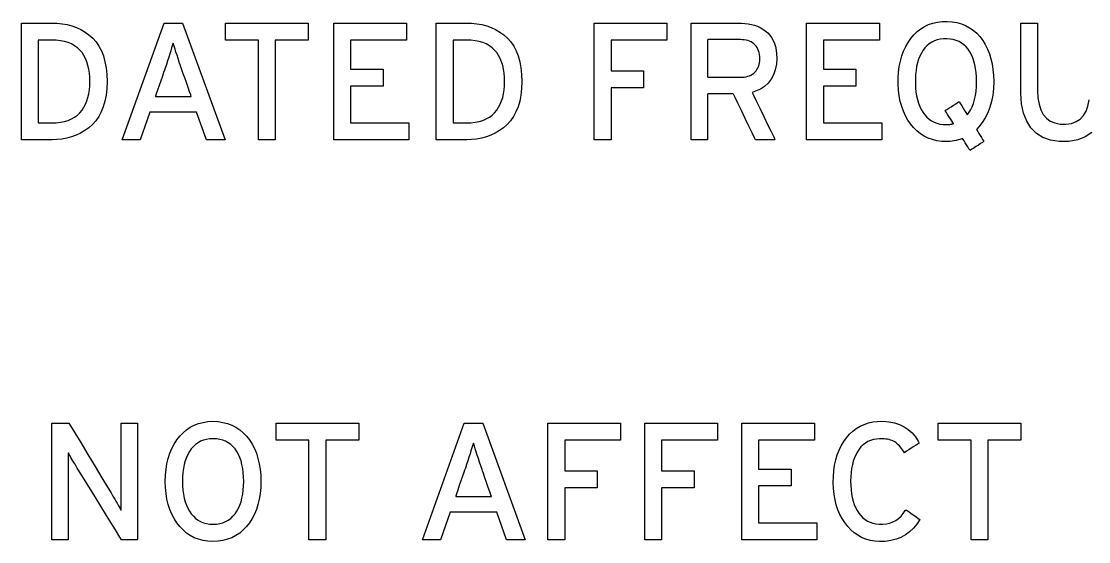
# Model space of a CAD drawing. Extents: x 1 to 47.7, y 0.2 to 35.
# Drawn here: x 5.181 to 7.584, y 21.796 to 22.967 of the extents above; entities that cross this region are included whole.
import ezdxf

# ---------------------------------------------------------------- set-up
doc = ezdxf.new("R2010")
doc.units = 0
doc.header["$MEASUREMENT"] = 0
doc.layers.add('7_0_____DWG', color=7, linetype='CONTINUOUS')

msp = doc.modelspace()

# ---------------------------------------------------------------- linework, layer by layer
at = {"layer": '7_0_____DWG'}
for points in [[(5.374, 22.8312), (5.3733, 22.8154), (5.3716, 22.8007), (5.369, 22.787), (5.3653, 22.7744), (5.3607, 22.7628), (5.3551, 22.7523), (5.3485, 22.7428), (5.3408, 22.7344), (5.3324, 22.727), (5.3234, 22.7206), (5.3141, 22.715), (5.3042, 22.7103), (5.2939, 22.7065), (5.2832, 22.7036), (5.272, 22.7015), (5.2604, 22.7003), (5.25, 22.7), (5.2466, 22.7), (5.2389, 22.7), (5.2284, 22.7), (5.2163, 22.7), (5.2042, 22.7), (5.1933, 22.7), (5.1852, 22.7), (5.181, 22.7), (5.1808, 22.7053), (5.1808, 22.7281), (5.1808, 22.7641), (5.1808, 22.808), (5.1808, 22.8544), (5.1808, 22.8983), (5.1808, 22.9342), (5.1808, 22.9571), (5.181, 22.9624), (5.1852, 22.9624), (5.1933, 22.9624), (5.2042, 22.9624), (5.2163, 22.9624), (5.2284, 22.9624), (5.2389, 22.9624), (5.2466, 22.9624), (5.25, 22.9624), (5.2606, 22.9622), (5.2724, 22.9611), (5.2838, 22.9592), (5.2946, 22.9563), (5.305, 22.9526), (5.3149, 22.948), (5.3242, 22.9425), (5.3331, 22.9362), (5.3415, 22.9289), (5.3489, 22.9204), (5.3554, 22.9108), (5.361, 22.9002), (5.3655, 22.8886), (5.3691, 22.8758), (5.3717, 22.862), (5.3733, 22.8471)], [(6.3078, 22.8312), (6.3071, 22.8154), (6.3055, 22.8007), (6.3028, 22.787), (6.2992, 22.7744), (6.2945, 22.7628), (6.2889, 22.7523), (6.2823, 22.7428), (6.2747, 22.7344), (6.2662, 22.727), (6.2573, 22.7206), (6.2479, 22.715), (6.2381, 22.7103), (6.2278, 22.7065), (6.2171, 22.7036), (6.2059, 22.7015), (6.1943, 22.7003), (6.1839, 22.7), (6.1805, 22.7), (6.1728, 22.7), (6.1622, 22.7), (6.1502, 22.7), (6.138, 22.7), (6.1272, 22.7), (6.119, 22.7), (6.1149, 22.7), (6.1147, 22.7053), (6.1147, 22.7281), (6.1147, 22.7641), (6.1147, 22.808), (6.1147, 22.8544), (6.1147, 22.8983), (6.1147, 22.9342), (6.1147, 22.9571), (6.1149, 22.9624), (6.119, 22.9624), (6.1272, 22.9624), (6.138, 22.9624), (6.1502, 22.9624), (6.1622, 22.9624), (6.1728, 22.9624), (6.1805, 22.9624), (6.1839, 22.9624), (6.1945, 22.9622), (6.2063, 22.9611), (6.2176, 22.9592), (6.2285, 22.9563), (6.2388, 22.9526), (6.2487, 22.948), (6.2581, 22.9425), (6.267, 22.9362), (6.2753, 22.9289), (6.2828, 22.9204), (6.2893, 22.9108), (6.2948, 22.9002), (6.2993, 22.8886), (6.3029, 22.8758), (6.3055, 22.862), (6.3071, 22.8471)], [(6.8818, 22.8839), (6.8809, 22.87), (6.8784, 22.8574), (6.8746, 22.8461), (6.8693, 22.8362), (6.8625, 22.8275), (6.8544, 22.8202), (6.8447, 22.8142), (6.8336, 22.8095), (6.8261, 22.8067), (6.8293, 22.8001), (6.8354, 22.7875), (6.8433, 22.7711), (6.8522, 22.7528), (6.861, 22.7345), (6.8689, 22.7184), (6.8747, 22.7063), (6.8776, 22.7003), (6.8769, 22.7), (6.8732, 22.7), (6.8674, 22.7), (6.8603, 22.7), (6.8527, 22.7), (6.8454, 22.7), (6.8393, 22.7), (6.8351, 22.7), (6.8338, 22.7), (6.8316, 22.7045), (6.8264, 22.7153), (6.8191, 22.7304), (6.8106, 22.7478), (6.8019, 22.7657), (6.794, 22.7821), (6.7877, 22.795), (6.784, 22.8026), (6.783, 22.8038), (6.7791, 22.8038), (6.7722, 22.8038), (6.7632, 22.8038), (6.7534, 22.8038), (6.7436, 22.8038), (6.7351, 22.8038), (6.7289, 22.8038), (6.7261, 22.8038), (6.726, 22.8012), (6.726, 22.792), (6.726, 22.7779), (6.726, 22.7609), (6.726, 22.7429), (6.726, 22.7259), (6.726, 22.7119), (6.726, 22.7026), (6.7259, 22.7), (6.7241, 22.7), (6.7201, 22.7), (6.7145, 22.7), (6.7082, 22.7), (6.7018, 22.7), (6.696, 22.7), (6.6915, 22.7), (6.689, 22.7), (6.6887, 22.703), (6.6887, 22.7222), (6.6887, 22.7549), (6.6887, 22.7963), (6.6887, 22.8415), (6.6887, 22.8856), (6.6887, 22.9237), (6.6887, 22.9509), (6.6887, 22.9623), (6.6921, 22.9624), (6.7026, 22.9624), (6.7181, 22.9624), (6.7365, 22.9624), (6.7558, 22.9624), (6.7738, 22.9624), (6.7885, 22.9624), (6.7979, 22.9624), (6.8023, 22.9624), (6.8101, 22.962), (6.8175, 22.9611), (6.8247, 22.9597), (6.8315, 22.9578), (6.8381, 22.9554), (6.8443, 22.9525), (6.8503, 22.9491), (6.8559, 22.9452), (6.8612, 22.9408), (6.866, 22.9357), (6.8701, 22.93), (6.8736, 22.9238), (6.8765, 22.917), (6.8788, 22.9096), (6.8804, 22.9016), (6.8814, 22.8931)], [(7.3702, 22.8313), (7.3695, 22.8154), (7.3678, 22.8004), (7.3651, 22.7863), (7.3614, 22.7731), (7.3567, 22.7608), (7.351, 22.7494), (7.3442, 22.7389), (7.3365, 22.7293), (7.3311, 22.7235), (7.3322, 22.7218), (7.3341, 22.7186), (7.3368, 22.7144), (7.3397, 22.7098), (7.3426, 22.7051), (7.3451, 22.701), (7.347, 22.6979), (7.348, 22.6964), (7.3474, 22.6959), (7.3448, 22.6942), (7.3406, 22.6915), (7.3356, 22.6882), (7.3302, 22.6847), (7.325, 22.6814), (7.3207, 22.6786), (7.3178, 22.6766), (7.3168, 22.676), (7.3161, 22.6772), (7.3143, 22.68), (7.3118, 22.6839), (7.309, 22.6884), (7.306, 22.693), (7.3033, 22.6973), (7.3012, 22.7006), (7.3, 22.7026), (7.298, 22.7022), (7.2939, 22.7009), (7.2898, 22.6997), (7.2856, 22.6986), (7.2813, 22.6977), (7.2769, 22.697), (7.2724, 22.6964), (7.2679, 22.696), (7.2632, 22.6958), (7.2531, 22.6963), (7.2423, 22.6978), (7.2321, 22.7003), (7.2225, 22.7037), (7.2135, 22.7081), (7.205, 22.7136), (7.1971, 22.7199), (7.1898, 22.7273), (7.1831, 22.7356), (7.1769, 22.7445), (7.1714, 22.754), (7.1668, 22.7642), (7.1629, 22.775), (7.1597, 22.7865), (7.1574, 22.7987), (7.1558, 22.8115), (7.155, 22.825), (7.155, 22.8389), (7.1559, 22.8523), (7.1576, 22.865), (7.16, 22.8772), (7.1632, 22.8887), (7.1672, 22.8995), (7.1719, 22.9097), (7.1774, 22.9193), (7.1837, 22.9283), (7.1905, 22.9364), (7.1978, 22.9436), (7.2058, 22.9498), (7.2143, 22.955), (7.2233, 22.9592), (7.233, 22.9625), (7.2433, 22.9649), (7.2541, 22.9662), (7.2655, 22.9665), (7.2767, 22.9656), (7.2873, 22.9637), (7.2973, 22.9609), (7.3068, 22.957), (7.3157, 22.9523), (7.324, 22.9465), (7.3318, 22.9398), (7.339, 22.9321), (7.3455, 22.9235), (7.3512, 22.9142), (7.3561, 22.9043), (7.3604, 22.8937), (7.3638, 22.8825), (7.3665, 22.8706), (7.3685, 22.8582), (7.3697, 22.845)], [(6.8434, 22.8828), (6.8432, 22.8877), (6.8426, 22.8922), (6.8418, 22.8965), (6.8406, 22.9005), (6.8391, 22.9041), (6.8373, 22.9075), (6.8352, 22.9105), (6.8328, 22.9133), (6.8301, 22.9158), (6.8271, 22.9181), (6.8239, 22.9201), (6.8204, 22.9218), (6.8167, 22.9231), (6.8127, 22.9241), (6.8085, 22.9249), (6.8041, 22.9253), (6.8001, 22.9254), (6.7964, 22.9254), (6.7882, 22.9254), (6.7769, 22.9254), (6.764, 22.9254), (6.751, 22.9254), (6.7394, 22.9254), (6.7306, 22.9254), (6.7262, 22.9254), (6.726, 22.9237), (6.726, 22.9163), (6.726, 22.9047), (6.726, 22.8906), (6.726, 22.8756), (6.726, 22.8615), (6.726, 22.8499), (6.726, 22.8425), (6.7262, 22.8408), (6.7306, 22.8408), (6.7394, 22.8408), (6.751, 22.8408), (6.764, 22.8408), (6.7769, 22.8408), (6.7882, 22.8408), (6.7964, 22.8408), (6.8001, 22.8408), (6.804, 22.8409), (6.8084, 22.8413), (6.8125, 22.842), (6.8164, 22.843), (6.8201, 22.8443), (6.8235, 22.8458), (6.8268, 22.8477), (6.8297, 22.8499), (6.8325, 22.8523), (6.835, 22.8551), (6.8371, 22.8581), (6.839, 22.8614), (6.8405, 22.8651), (6.8417, 22.8691), (6.8426, 22.8733), (6.8432, 22.8779)], [(7.3314, 22.8313), (7.3311, 22.8414), (7.3304, 22.8511), (7.3293, 22.8602), (7.3276, 22.8688), (7.3255, 22.8769), (7.323, 22.8844), (7.3199, 22.8915), (7.3164, 22.898), (7.3125, 22.904), (7.308, 22.9092), (7.3031, 22.9138), (7.2978, 22.9177), (7.292, 22.921), (7.2858, 22.9236), (7.2791, 22.9255), (7.272, 22.9268), (7.2645, 22.9274), (7.2568, 22.9272), (7.2496, 22.9263), (7.2428, 22.9247), (7.2365, 22.9225), (7.2305, 22.9196), (7.225, 22.916), (7.2199, 22.9118), (7.2153, 22.9069), (7.211, 22.9014), (7.2072, 22.8951), (7.2038, 22.8884), (7.201, 22.8811), (7.1986, 22.8733), (7.1966, 22.8649), (7.1952, 22.8561), (7.1942, 22.8468), (7.1937, 22.8369), (7.1937, 22.8267), (7.1941, 22.8169), (7.1951, 22.8075), (7.1965, 22.7987), (7.1984, 22.7904), (7.2007, 22.7826), (7.2036, 22.7753), (7.2069, 22.7684), (7.2107, 22.7621), (7.2149, 22.7562), (7.2195, 22.751), (7.2245, 22.7465), (7.23, 22.7427), (7.2359, 22.7396), (7.2422, 22.7372), (7.249, 22.7355), (7.2561, 22.7345), (7.2627, 22.7342), (7.265, 22.7343), (7.2671, 22.7343), (7.2692, 22.7345), (7.2712, 22.7347), (7.2732, 22.7349), (7.275, 22.7352), (7.2769, 22.7356), (7.2786, 22.736), (7.2792, 22.7366), (7.2778, 22.7387), (7.2755, 22.7424), (7.2726, 22.7471), (7.2694, 22.7522), (7.2663, 22.7571), (7.2636, 22.7614), (7.2617, 22.7645), (7.2609, 22.7658), (7.2619, 22.7664), (7.2648, 22.7683), (7.2692, 22.7712), (7.2743, 22.7745), (7.2797, 22.778), (7.2848, 22.7813), (7.2889, 22.784), (7.2915, 22.7857), (7.2922, 22.7861), (7.2932, 22.7844), (7.2953, 22.781), (7.2981, 22.7765), (7.3012, 22.7713), (7.3044, 22.7662), (7.3072, 22.7616), (7.3094, 22.7581), (7.3105, 22.7562), (7.3136, 22.7599), (7.3178, 22.7666), (7.3215, 22.7739), (7.3246, 22.7818), (7.3271, 22.7904), (7.329, 22.7997), (7.3304, 22.8095), (7.3312, 22.8201)], [(5.3352, 22.8312), (5.3349, 22.841), (5.3341, 22.8503), (5.3327, 22.8591), (5.3307, 22.8675), (5.3282, 22.8754), (5.3252, 22.8827), (5.3216, 22.8896), (5.3174, 22.8961), (5.3126, 22.902), (5.307, 22.9072), (5.3008, 22.9118), (5.2938, 22.9156), (5.2861, 22.9188), (5.2778, 22.9212), (5.2687, 22.9229), (5.259, 22.924), (5.25, 22.9243), (5.2485, 22.9243), (5.245, 22.9243), (5.2403, 22.9243), (5.2349, 22.9243), (5.2294, 22.9243), (5.2245, 22.9243), (5.2208, 22.9243), (5.219, 22.9243), (5.2189, 22.9205), (5.2189, 22.9043), (5.2189, 22.8788), (5.2189, 22.8477), (5.2189, 22.8147), (5.2189, 22.7836), (5.2189, 22.758), (5.2189, 22.7419), (5.219, 22.7381), (5.2208, 22.7381), (5.2245, 22.7381), (5.2294, 22.7381), (5.2349, 22.7381), (5.2403, 22.7381), (5.245, 22.7381), (5.2485, 22.7381), (5.25, 22.7381), (5.259, 22.7384), (5.2687, 22.7395), (5.2778, 22.7412), (5.2861, 22.7437), (5.2938, 22.7469), (5.3008, 22.7509), (5.307, 22.7555), (5.3126, 22.7609), (5.3174, 22.7669), (5.3216, 22.7733), (5.3252, 22.7801), (5.3282, 22.7875), (5.3307, 22.7953), (5.3327, 22.8035), (5.3341, 22.8123), (5.3349, 22.8215)], [(5.5422, 22.8578), (5.5393, 22.8665), (5.5365, 22.8747), (5.5339, 22.8827), (5.5314, 22.8902), (5.529, 22.8975), (5.5268, 22.9043), (5.5248, 22.9109), (5.5228, 22.9171), (5.5211, 22.9135), (5.5192, 22.9071), (5.5172, 22.9004), (5.515, 22.8933), (5.5126, 22.8858), (5.51, 22.8779), (5.5073, 22.8697), (5.5044, 22.861), (5.5029, 22.8565), (5.5012, 22.8515), (5.4983, 22.8432), (5.4947, 22.8329), (5.4909, 22.822), (5.4873, 22.8117), (5.4844, 22.8034), (5.4827, 22.7983), (5.4829, 22.7974), (5.4886, 22.7974), (5.4991, 22.7974), (5.5126, 22.7974), (5.5273, 22.7974), (5.5414, 22.7974), (5.5533, 22.7974), (5.5611, 22.7974), (5.5633, 22.7975), (5.5621, 22.8009), (5.5596, 22.8081), (5.5562, 22.8178), (5.5524, 22.8287), (5.5486, 22.8395), (5.5454, 22.8488), (5.5431, 22.8554)], [(6.269, 22.8312), (6.2687, 22.841), (6.2679, 22.8503), (6.2665, 22.8591), (6.2646, 22.8675), (6.2621, 22.8754), (6.259, 22.8827), (6.2554, 22.8896), (6.2513, 22.8961), (6.2464, 22.902), (6.2409, 22.9072), (6.2346, 22.9118), (6.2276, 22.9156), (6.22, 22.9188), (6.2116, 22.9212), (6.2026, 22.9229), (6.1928, 22.924), (6.1839, 22.9243), (6.1823, 22.9243), (6.1789, 22.9243), (6.1741, 22.9243), (6.1687, 22.9243), (6.1632, 22.9243), (6.1583, 22.9243), (6.1547, 22.9243), (6.1528, 22.9243), (6.1527, 22.9205), (6.1527, 22.9043), (6.1527, 22.8788), (6.1527, 22.8477), (6.1527, 22.8147), (6.1527, 22.7836), (6.1527, 22.758), (6.1527, 22.7419), (6.1528, 22.7381), (6.1547, 22.7381), (6.1583, 22.7381), (6.1632, 22.7381), (6.1687, 22.7381), (6.1741, 22.7381), (6.1789, 22.7381), (6.1823, 22.7381), (6.1839, 22.7381), (6.1928, 22.7384), (6.2026, 22.7395), (6.2116, 22.7412), (6.22, 22.7437), (6.2276, 22.7469), (6.2346, 22.7509), (6.2409, 22.7555), (6.2464, 22.7609), (6.2513, 22.7669), (6.2554, 22.7733), (6.259, 22.7801), (6.2621, 22.7875), (6.2646, 22.7953), (6.2665, 22.8035), (6.2679, 22.8123), (6.2687, 22.8215)], [(5.4062, 21.8), (5.4025, 21.806), (5.3926, 21.822), (5.3784, 21.8451), (5.3617, 21.8722), (5.3444, 21.9003), (5.3282, 21.9266), (5.3151, 21.948), (5.3068, 21.9614), (5.3041, 21.9658), (5.3017, 21.9699), (5.2993, 21.9739), (5.297, 21.9777), (5.2948, 21.9815), (5.2926, 21.9852), (5.2906, 21.9887), (5.2886, 21.9921), (5.2867, 21.9954), (5.2859, 21.9933), (5.2859, 21.987), (5.2859, 21.9804), (5.2859, 21.9737), (5.286, 21.9668), (5.286, 21.9597), (5.2861, 21.9524), (5.2861, 21.9449), (5.2862, 21.9371), (5.2862, 21.9323), (5.2862, 21.9201), (5.2862, 21.9017), (5.2862, 21.8797), (5.2862, 21.8563), (5.2862, 21.8343), (5.2862, 21.8159), (5.2862, 21.8037), (5.2862, 21.8), (5.2845, 21.8), (5.2806, 21.8), (5.2753, 21.8), (5.2691, 21.8), (5.2628, 21.8), (5.257, 21.8), (5.2525, 21.8), (5.2497, 21.8), (5.2493, 21.8018), (5.2493, 21.8188), (5.2493, 21.8498), (5.2493, 21.8899), (5.2493, 21.9344), (5.2493, 21.9786), (5.2493, 22.0177), (5.2493, 22.0469), (5.2493, 22.0616), (5.25, 22.0624), (5.2532, 22.0624), (5.2582, 22.0624), (5.2644, 22.0624), (5.2711, 22.0624), (5.2775, 22.0624), (5.2829, 22.0624), (5.2867, 22.0624), (5.2881, 22.0624), (5.2916, 22.0565), (5.301, 22.0409), (5.3146, 22.0185), (5.3305, 21.9921), (5.347, 21.9647), (5.3624, 21.9392), (5.375, 21.9184), (5.3829, 21.9053), (5.3856, 21.9008), (5.3884, 21.8959), (5.3911, 21.8912), (5.3937, 21.8867), (5.3962, 21.8823), (5.3986, 21.8781), (5.4008, 21.8741), (5.403, 21.8702), (5.405, 21.8665), (5.4058, 21.8687), (5.4057, 21.8752), (5.4056, 21.8818), (5.4056, 21.8887), (5.4055, 21.8958), (5.4055, 21.903), (5.4055, 21.9104), (5.4055, 21.918), (5.4055, 21.9258), (5.4055, 21.9306), (5.4055, 21.9428), (5.4055, 21.9611), (5.4055, 21.9831), (5.4055, 22.0063), (5.4055, 22.0282), (5.4055, 22.0465), (5.4055, 22.0587), (5.4055, 22.0624), (5.4072, 22.0624), (5.4111, 22.0624), (5.4164, 22.0624), (5.4226, 22.0624), (5.4289, 22.0624), (5.4347, 22.0624), (5.4393, 22.0624), (5.442, 22.0624), (5.4424, 22.0605), (5.4424, 22.0435), (5.4424, 22.0126), (5.4424, 21.9725), (5.4424, 21.928), (5.4424, 21.8838), (5.4424, 21.8447), (5.4424, 21.8154), (5.4424, 21.8008), (5.4417, 21.8), (5.4388, 21.8), (5.4341, 21.8), (5.4283, 21.8), (5.4221, 21.8), (5.4161, 21.8), (5.411, 21.8), (5.4075, 21.8)], [(5.7202, 21.9313), (5.7197, 21.9173), (5.7185, 21.904), (5.7164, 21.8914), (5.7136, 21.8794), (5.7101, 21.8682), (5.7057, 21.8576), (5.7006, 21.8477), (5.6947, 21.8384), (5.688, 21.8298), (5.6806, 21.822), (5.6726, 21.8152), (5.664, 21.8095), (5.6549, 21.8047), (5.6451, 21.801), (5.6348, 21.7982), (5.6239, 21.7965), (5.6123, 21.7958), (5.6009, 21.7965), (5.5901, 21.7982), (5.5799, 21.801), (5.5702, 21.8047), (5.5612, 21.8095), (5.5528, 21.8152), (5.5449, 21.822), (5.5377, 21.8298), (5.531, 21.8384), (5.5249, 21.8477), (5.5197, 21.8576), (5.5152, 21.8682), (5.5116, 21.8794), (5.5087, 21.8914), (5.5066, 21.904), (5.5054, 21.9173), (5.5049, 21.9313), (5.5054, 21.9452), (5.5066, 21.9586), (5.5087, 21.9712), (5.5116, 21.9832), (5.5152, 21.9945), (5.5197, 22.0052), (5.5249, 22.0152), (5.531, 22.0246), (5.5377, 22.0332), (5.5449, 22.0409), (5.5528, 22.0476), (5.5612, 22.0532), (5.5702, 22.0579), (5.5799, 22.0616), (5.5901, 22.0642), (5.6009, 22.0659), (5.6123, 22.0666), (5.6239, 22.0659), (5.6348, 22.0642), (5.6451, 22.0616), (5.6549, 22.0579), (5.664, 22.0532), (5.6726, 22.0476), (5.6806, 22.0409), (5.688, 22.0332), (5.6947, 22.0246), (5.7006, 22.0152), (5.7057, 22.0052), (5.7101, 21.9945), (5.7136, 21.9832), (5.7164, 21.9712), (5.7185, 21.9586), (5.7197, 21.9452)], [(7.2038, 21.8459), (7.1969, 21.8353), (7.1892, 21.8259), (7.1807, 21.8178), (7.1714, 21.811), (7.1613, 21.8054), (7.1504, 21.8011), (7.1386, 21.798), (7.126, 21.7963), (7.1133, 21.7959), (7.1023, 21.7968), (7.0919, 21.7987), (7.082, 21.8016), (7.0727, 21.8054), (7.064, 21.8101), (7.0559, 21.8158), (7.0483, 21.8225), (7.0413, 21.8302), (7.0348, 21.8386), (7.0289, 21.8476), (7.0238, 21.8572), (7.0194, 21.8675), (7.0157, 21.8784), (7.0129, 21.89), (7.0108, 21.9022), (7.0094, 21.915), (7.0088, 21.9285), (7.0091, 21.9422), (7.0101, 21.9553), (7.0119, 21.9678), (7.0145, 21.9797), (7.0178, 21.9909), (7.0219, 22.0015), (7.0267, 22.0115), (7.0323, 22.0209), (7.0387, 22.0296), (7.0454, 22.0375), (7.0528, 22.0444), (7.0607, 22.0504), (7.0692, 22.0555), (7.0782, 22.0596), (7.0879, 22.0628), (7.098, 22.065), (7.1088, 22.0663), (7.1209, 22.0665), (7.1342, 22.0653), (7.1465, 22.0629), (7.1579, 22.0593), (7.1683, 22.0543), (7.1777, 22.0481), (7.1862, 22.0407), (7.1938, 22.0319), (7.2003, 22.022), (7.2022, 22.0173), (7.1997, 22.0157), (7.1955, 22.013), (7.1902, 22.0096), (7.1845, 22.0059), (7.1789, 22.0022), (7.174, 21.9991), (7.1705, 21.9969), (7.169, 21.9959), (7.1671, 21.999), (7.1649, 22.0024), (7.1626, 22.0056), (7.1602, 22.0085), (7.1578, 22.0113), (7.1553, 22.0138), (7.1528, 22.0161), (7.1502, 22.0182), (7.1475, 22.0201), (7.1445, 22.0217), (7.1414, 22.0231), (7.1381, 22.0243), (7.1346, 22.0253), (7.1309, 22.0261), (7.1271, 22.0267), (7.1231, 22.0272), (7.1189, 22.0274), (7.1132, 22.0273), (7.106, 22.0267), (7.0991, 22.0253), (7.0927, 22.0234), (7.0867, 22.0208), (7.0812, 22.0175), (7.076, 22.0136), (7.0713, 22.009), (7.067, 22.0038), (7.0631, 21.9979), (7.0595, 21.9914), (7.0565, 21.9844), (7.0539, 21.9769), (7.0518, 21.969), (7.0501, 21.9605), (7.0489, 21.9515), (7.0482, 21.942), (7.0479, 21.932), (7.0481, 21.922), (7.0488, 21.9125), (7.0499, 21.9036), (7.0515, 21.8951), (7.0536, 21.8871), (7.0561, 21.8797), (7.0591, 21.8727), (7.0626, 21.8662), (7.0665, 21.8602), (7.0707, 21.8546), (7.0754, 21.8497), (7.0804, 21.8455), (7.086, 21.8421), (7.0919, 21.8393), (7.0983, 21.8372), (7.105, 21.8357), (7.1122, 21.835), (7.1203, 21.835), (7.1285, 21.8359), (7.1362, 21.8376), (7.1433, 21.8401), (7.15, 21.8435), (7.156, 21.8478), (7.1616, 21.8529), (7.1666, 21.8589), (7.1711, 21.8658), (7.1728, 21.8673), (7.1754, 21.8655), (7.1795, 21.8627), (7.1846, 21.8592), (7.19, 21.8555), (7.1952, 21.8519), (7.1996, 21.8489), (7.2026, 21.8467)], [(5.6814, 21.9313), (5.6812, 21.9416), (5.6804, 21.9514), (5.6792, 21.9606), (5.6775, 21.9693), (5.6754, 21.9775), (5.6727, 21.9851), (5.6696, 21.9922), (5.666, 21.9988), (5.6619, 22.0048), (5.6573, 22.01), (5.6522, 22.0146), (5.6467, 22.0184), (5.6408, 22.0216), (5.6343, 22.0241), (5.6275, 22.0259), (5.6201, 22.027), (5.6123, 22.0274), (5.6047, 22.027), (5.5975, 22.0259), (5.5908, 22.0241), (5.5844, 22.0216), (5.5786, 22.0184), (5.5731, 22.0146), (5.5681, 22.01), (5.5635, 22.0048), (5.5594, 21.9988), (5.5557, 21.9922), (5.5525, 21.9851), (5.5498, 21.9775), (5.5476, 21.9693), (5.5459, 21.9606), (5.5446, 21.9514), (5.5439, 21.9416), (5.5437, 21.9313), (5.5439, 21.9211), (5.5446, 21.9114), (5.5459, 21.9023), (5.5476, 21.8937), (5.5498, 21.8856), (5.5525, 21.878), (5.5557, 21.8709), (5.5594, 21.8644), (5.5635, 21.8583), (5.5681, 21.8529), (5.5731, 21.8481), (5.5786, 21.8441), (5.5844, 21.8408), (5.5908, 21.8382), (5.5975, 21.8364), (5.6047, 21.8353), (5.6123, 21.8349), (5.6201, 21.8353), (5.6275, 21.8364), (5.6343, 21.8382), (5.6408, 21.8408), (5.6467, 21.8441), (5.6522, 21.8481), (5.6573, 21.8529), (5.6619, 21.8583), (5.666, 21.8644), (5.6696, 21.8709), (5.6727, 21.878), (5.6754, 21.8856), (5.6775, 21.8937), (5.6792, 21.9023), (5.6804, 21.9114), (5.6812, 21.9211)], [(6.2183, 21.9578), (6.2153, 21.9664), (6.2126, 21.9747), (6.2099, 21.9826), (6.2074, 21.9902), (6.2051, 21.9975), (6.2029, 22.0043), (6.2008, 22.0109), (6.1989, 22.0171), (6.1971, 22.0135), (6.1952, 22.0071), (6.1932, 22.0004), (6.191, 21.9933), (6.1886, 21.9858), (6.1861, 21.9779), (6.1834, 21.9696), (6.1805, 21.961), (6.1789, 21.9565), (6.1772, 21.9515), (6.1743, 21.9432), (6.1707, 21.9329), (6.1669, 21.9219), (6.1634, 21.9117), (6.1605, 21.9033), (6.1587, 21.8983), (6.159, 21.8974), (6.1647, 21.8974), (6.1751, 21.8974), (6.1886, 21.8974), (6.2033, 21.8974), (6.2175, 21.8974), (6.2293, 21.8974), (6.2372, 21.8974), (6.2393, 21.8975), (6.2381, 21.9009), (6.2356, 21.9081), (6.2322, 21.9178), (6.2284, 21.9287), (6.2247, 21.9395), (6.2214, 21.9488), (6.2191, 21.9553)]]:
    msp.add_lwpolyline(points, close=True, dxfattribs=at)
for points in [[(5.5974, 22.7), (5.5754, 22.7623), (5.4703, 22.7623), (5.4485, 22.7), (5.4077, 22.7), (5.5021, 22.9624), (5.5439, 22.9624), (5.6395, 22.7), (5.5974, 22.7)], [(5.7526, 22.924), (5.7526, 22.7), (5.7146, 22.7), (5.7146, 22.924), (5.6404, 22.924), (5.6404, 22.9624), (5.8269, 22.9624), (5.8269, 22.924), (5.7526, 22.924)], [(5.8841, 22.7), (5.8841, 22.9624), (6.0479, 22.9624), (6.0479, 22.9243), (5.9222, 22.9243), (5.9222, 22.8591), (5.9952, 22.8591), (5.9952, 22.821), (5.9222, 22.821), (5.9222, 22.7381), (6.0534, 22.7381), (6.0534, 22.7), (5.8841, 22.7)], [(6.5085, 22.924), (6.5085, 22.8551), (6.5815, 22.8551), (6.5815, 22.8167), (6.5085, 22.8167), (6.5085, 22.7), (6.4704, 22.7), (6.4704, 22.9624), (6.6342, 22.9624), (6.6342, 22.924), (6.5085, 22.924)], [(6.9489, 22.7), (6.9489, 22.9624), (7.1126, 22.9624), (7.1126, 22.9243), (6.9869, 22.9243), (6.9869, 22.8591), (7.06, 22.8591), (7.06, 22.821), (6.9869, 22.821), (6.9869, 22.7381), (7.1182, 22.7381), (7.1182, 22.7), (6.9489, 22.7)], [(7.5907, 22.7163), (7.5762, 22.7067), (7.5592, 22.7001), (7.5395, 22.6965), (7.5178, 22.6962), (7.498, 22.6993), (7.4808, 22.7054), (7.4661, 22.7145), (7.4539, 22.7266), (7.4444, 22.7417), (7.4374, 22.7598), (7.4329, 22.7809), (7.4311, 22.805), (7.431, 22.8139), (7.431, 22.8274), (7.431, 22.8481), (7.431, 22.8731), (7.431, 22.8995), (7.431, 22.9245), (7.431, 22.9452), (7.431, 22.9587), (7.4311, 22.9624), (7.433, 22.9624), (7.4372, 22.9624), (7.4429, 22.9624), (7.4493, 22.9624), (7.4559, 22.9624), (7.4618, 22.9624), (7.4663, 22.9624), (7.4688, 22.9624), (7.469, 22.9603), (7.469, 22.9486), (7.469, 22.9293), (7.469, 22.9051), (7.469, 22.8789), (7.469, 22.8535), (7.469, 22.8319), (7.469, 22.8168), (7.469, 22.8112), (7.4698, 22.7946), (7.4722, 22.78), (7.4761, 22.7675), (7.4816, 22.757), (7.4887, 22.7486), (7.4974, 22.7421), (7.5076, 22.7378), (7.5194, 22.7354), (7.5326, 22.7352), (7.5449, 22.737), (7.5556, 22.7409), (7.5647, 22.7467), (7.5722, 22.7545), (7.5781, 22.7643), (7.5824, 22.776), (7.585, 22.7896)], [(5.8665, 22.0239), (5.8665, 21.8), (5.8284, 21.8), (5.8284, 22.0239), (5.7543, 22.0239), (5.7543, 22.0624), (5.9407, 22.0624), (5.9407, 22.0239), (5.8665, 22.0239)], [(6.2734, 21.8), (6.2514, 21.8623), (6.1463, 21.8623), (6.1245, 21.8), (6.0837, 21.8), (6.1782, 22.0624), (6.2199, 22.0624), (6.3155, 21.8), (6.2734, 21.8)], [(6.4043, 22.0239), (6.4043, 21.9551), (6.4773, 21.9551), (6.4773, 21.9166), (6.4043, 21.9166), (6.4043, 21.8), (6.3662, 21.8), (6.3662, 22.0624), (6.53, 22.0624), (6.53, 22.0239), (6.4043, 22.0239)], [(6.6225, 22.0239), (6.6225, 21.9551), (6.6956, 21.9551), (6.6956, 21.9166), (6.6225, 21.9166), (6.6225, 21.8), (6.5845, 21.8), (6.5845, 22.0624), (6.7483, 22.0624), (6.7483, 22.0239), (6.6225, 22.0239)], [(6.8027, 21.8), (6.8027, 22.0624), (6.9665, 22.0624), (6.9665, 22.0243), (6.8408, 22.0243), (6.8408, 21.9591), (6.9138, 21.9591), (6.9138, 21.921), (6.8408, 21.921), (6.8408, 21.8381), (6.972, 21.8381), (6.972, 21.8), (6.8027, 21.8)], [(7.3572, 22.0239), (7.3572, 21.8), (7.3191, 21.8), (7.3191, 22.0239), (7.245, 22.0239), (7.245, 22.0624), (7.4314, 22.0624), (7.4314, 22.0239), (7.3572, 22.0239)]]:
    msp.add_lwpolyline(points, dxfattribs=at)

doc.saveas('drawing.dxf')
